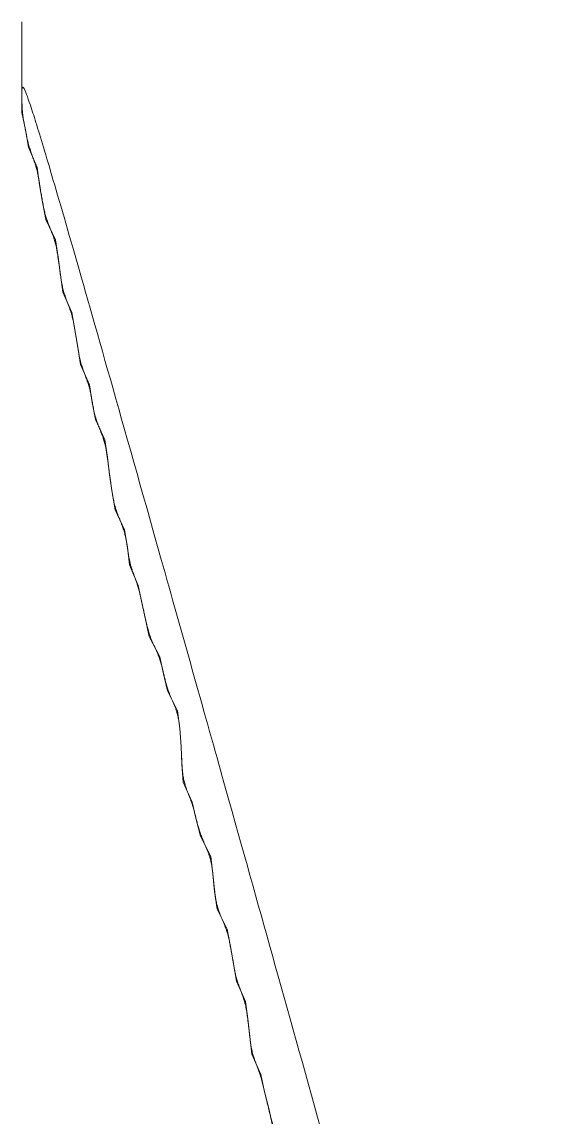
# Model space of a CAD drawing. Extents: x -2 to 147, y -16 to 271.
# Drawn here: x 33.199 to 33.847, y 56.737 to 58.069 of the extents above; entities that cross this region are included whole.
import ezdxf

# ---------------------------------------------------------------- set-up
doc = ezdxf.new("R2010")
doc.units = 0
doc.layers.add('Splines', color=1, linetype='CONTINUOUS', lineweight=15, true_color=0xff0000)
doc.layers.add('SubpixelContours', color=1, linetype='CONTINUOUS', lineweight=15, true_color=0xffffff)

msp = doc.modelspace()

# ---------------------------------------------------------------- linework, layer by layer
at = {"layer": 'Splines'}
msp.add_open_spline([(33.85773069973615, 55.667239917038074), (33.84486586695851, 55.69281062038665), (33.837336458120795, 55.71194370590172), (33.82885631616044, 55.72935649342361), (33.81773199263464, 55.73496025833027), (33.81037854215352, 55.75293140109667), (33.80002950993145, 55.75868506609648), (33.794567614729516, 55.7778377925177), (33.788867884203974, 55.79735647498338), (33.774886701766576, 55.82230423721452), (33.77054099850143, 55.84285438370168), (33.76731161998415, 55.864113496347436), (33.76514693540156, 55.88578042026396), (33.75684105839348, 55.9108951697543), (33.75465570007682, 55.93254059097636), (33.75082679726477, 55.95347751483124), (33.73699032411431, 55.978468144572126), (33.73073234539162, 55.998030329157444), (33.724639820731475, 56.0173126753132), (33.71587245548765, 56.02297884162275), (33.7105448506115, 56.04258321057863), (33.704917479016444, 56.06205876041225), (33.696005403344714, 56.067638996530945), (33.69030567565847, 56.08707157880282), (33.68452323392106, 56.10656877570906), (33.67132760947267, 56.13194605378512), (33.66717835024973, 56.152259319207495), (33.66292571397676, 56.172572674728215), (33.64938898193526, 56.19775661703863), (33.64261416250565, 56.21706106113787), (33.636004616165586, 56.23703229765154), (33.62421494718816, 56.26215011192098), (33.623590498107234, 56.284052247220586), (33.62403077920012, 56.30616856503089), (33.62272408707924, 56.327856164575984), (33.60960091598097, 56.35269547506989), (33.602329863952484, 56.37210791443123), (33.594862475052324, 56.39111175565082), (33.58093293472314, 56.416123891886784), (33.577424460273875, 56.437124996644926), (33.57468089263478, 56.458512668012716), (33.56493804687138, 56.48367162751201), (33.56200842472377, 56.50493037344866), (33.558210501021506, 56.52588869677552), (33.55370966914957, 56.54658947742543), (33.54217846741952, 56.57147034172352), (33.53822549282419, 56.5923427372867), (33.53439654759085, 56.613322589705234), (33.52317549474423, 56.63807407670214), (33.51985305627518, 56.659225581218436), (33.51711983067554, 56.68052715315256), (33.514500313296296, 56.70185013413462), (33.50349631163603, 56.726773523457354), (33.498850738914854, 56.747495918370184), (33.493719347843104, 56.76796057561924), (33.489104773326126, 56.78874747931583), (33.47835920234344, 56.81369213385205), (33.47579135745135, 56.83505807699586), (33.473378558675044, 56.8565099347804), (33.47052126697307, 56.877833103223075), (33.45957933452699, 56.90247671817093), (33.45603979645833, 56.923606864204096), (33.45233488064955, 56.944608070310224), (33.44815445511687, 56.96550212914432), (33.43607541123285, 56.989996148631185), (33.43307339847007, 57.011254884363275), (33.43104306847936, 57.032770915392575), (33.428413198387666, 57.05407233939927), (33.416024025750886, 57.07854510627318), (33.410747883204635, 57.099052872758925), (33.40582316781748, 57.119818491180766), (33.394705503070504, 57.144354646633936), (33.39334708018988, 57.16602065428696), (33.392391788808006, 57.1878584106711), (33.390898957925096, 57.20961058948504), (33.38808299308813, 57.23095518279472), (33.37577650275015, 57.25547087027315), (33.37107921879172, 57.276171718962566), (33.36641298412903, 57.29667890922185), (33.353641239915426, 57.32149619920382), (33.34917140891533, 57.34204623469919), (33.34448447904173, 57.362639490202525), (33.34025233944446, 57.383555047223666), (33.32975481876816, 57.40858542229174), (33.32706289853716, 57.42990836024714), (33.32365771673418, 57.45105982143392), (33.312116199925356, 57.4755532659401), (33.30845258430436, 57.49666192358348), (33.30536784333792, 57.51792065822164), (33.30269657970043, 57.539308103976964), (33.29951880641011, 57.56052388758751), (33.28811166357599, 57.585060219405314), (33.28432400354426, 57.60610442966439), (33.280825782330545, 57.6272129198424), (33.27009054130128, 57.65194226383278), (33.26664399723046, 57.67309372901541), (33.26312508886325, 57.69424525596248), (33.25947179906229, 57.71535387200951), (33.248581522623745, 57.73991122538678), (33.2455070976421, 57.761212942874955), (33.242701436193165, 57.78257895882615), (33.239451290824015, 57.8037732570615), (33.2280234587747, 57.82830956128601), (33.22390499555307, 57.84928948937328), (33.22030338541815, 57.870398036026934), (33.21723929508187, 57.89167821091789), (33.20681417462326, 57.91636419911705), (33.20309883900039, 57.93751586576252), (33.19875294302314, 57.95849598129893), (33.1987486265728, 57.98052639610011), (33.198744308739194, 58.0025568078052), (33.19873998952216, 58.0245872164143)], degree=3, knots=[0, 0.0086956517770886, 0.0173913035541773, 0.0260869553312659, 0.0347826071083546, 0.0434782588854432, 0.0521739106625319, 0.0608695624396205, 0.0695652142167091, 0.0782608659937978, 0.0869565177708864, 0.0956521695479751, 0.1043478213250637, 0.1130434731021523, 0.121739124879241, 0.1304347766563296, 0.1391304284334183, 0.1478260802105069, 0.1565217319875956, 0.1652173837646842, 0.1739130355417728, 0.1826086873188615, 0.1913043390959501, 0.1999999908730388, 0.2086956426501274, 0.2173912944272161, 0.2260869462043047, 0.2347825979813933, 0.243478249758482, 0.2521739015355706, 0.2608695533126593, 0.2695652050897479, 0.2782608568668365, 0.2869565086439252, 0.2956521604210138, 0.3043478121981025, 0.3130434639751911, 0.3217391157522798, 0.3304347675293684, 0.339130419306457, 0.3478260710835457, 0.3565217228606343, 0.365217374637723, 0.3739130264148116, 0.3826086781919003, 0.3913043299689889, 0.3999999817460775, 0.4086956335231662, 0.4173912853002548, 0.4260869370773435, 0.4347825888544321, 0.4434782406315207, 0.4521738924086094, 0.460869544185698, 0.4695651959627867, 0.4782608477398753, 0.486956499516964, 0.4956521512940526, 0.5043478030711412, 0.5130434548482299, 0.5217391066253185, 0.5304347584024072, 0.5391304101794958, 0.5478260619565845, 0.5565217137336731, 0.5652173655107617, 0.5739130172878504, 0.582608669064939, 0.5913043208420277, 0.5999999726191163, 0.608695624396205, 0.6173912761732936, 0.6260869279503822, 0.6347825797274709, 0.6434782315045595, 0.6521738832816482, 0.6608695350587368, 0.6695651868358254, 0.6782608386129141, 0.6869564903900027, 0.6956521421670914, 0.70434779394418, 0.7130434457212687, 0.7217390974983573, 0.7304347492754459, 0.7391304010525346, 0.7478260528296232, 0.7565217046067119, 0.7652173563838005, 0.7739130081608891, 0.7826086599379778, 0.7913043117150664, 0.7999999634921551, 0.8086956152692437, 0.8173912670463324, 0.826086918823421, 0.8347825706005096, 0.8434782223775983, 0.8521738741546869, 0.8608695259317756, 0.8695651777088642, 0.8782608294859529, 0.8869564812630415, 0.8956521330401301, 0.9043477848172188, 0.9130434365943074, 0.9217390883713961, 0.9304347401484847, 0.9391303919255733, 0.947826043702662, 0.9565216954797506, 0.9652173472568393, 0.9739129990339279, 0.9826086508110166, 0.9913043025881052, 1], dxfattribs=at)
at = {"layer": 'SubpixelContours'}
for p, q in [((33.198744308739194, 58.0025568078052), (33.19873998952216, 58.0245872164143)), ((33.1987486265728, 57.98052639610011), (33.198744308739194, 58.0025568078052)), ((33.19875294302314, 57.95849598129893), (33.1987486265728, 57.98052639610011)), ((33.20309883900039, 57.93751586576252), (33.19875294302314, 57.95849598129893)), ((33.20681417462326, 57.91636419911705), (33.20309883900039, 57.93751586576252)), ((33.21723929508187, 57.89167821091789), (33.20681417462326, 57.91636419911705)), ((33.22030338541815, 57.870398036026934), (33.21723929508187, 57.89167821091789)), ((33.22390499555307, 57.84928948937328), (33.22030338541815, 57.870398036026934)), ((33.2280234587747, 57.82830956128601), (33.22390499555307, 57.84928948937328)), ((33.239451290824015, 57.8037732570615), (33.2280234587747, 57.82830956128601)), ((33.242701436193165, 57.78257895882615), (33.239451290824015, 57.8037732570615)), ((33.2455070976421, 57.761212942874955), (33.242701436193165, 57.78257895882615)), ((33.248581522623745, 57.73991122538678), (33.2455070976421, 57.761212942874955)), ((33.25947179906229, 57.71535387200951), (33.248581522623745, 57.73991122538678)), ((33.26312508886325, 57.69424525596248), (33.25947179906229, 57.71535387200951)), ((33.26664399723046, 57.67309372901541), (33.26312508886325, 57.69424525596248)), ((33.27009054130128, 57.65194226383278), (33.26664399723046, 57.67309372901541)), ((33.280825782330545, 57.6272129198424), (33.27009054130128, 57.65194226383278)), ((33.28432400354426, 57.60610442966439), (33.280825782330545, 57.6272129198424)), ((33.28811166357599, 57.585060219405314), (33.28432400354426, 57.60610442966439)), ((33.29951880641011, 57.56052388758751), (33.28811166357599, 57.585060219405314)), ((33.30269657970043, 57.539308103976964), (33.29951880641011, 57.56052388758751)), ((33.30536784333792, 57.51792065822164), (33.30269657970043, 57.539308103976964)), ((33.30845258430436, 57.49666192358348), (33.30536784333792, 57.51792065822164)), ((33.312116199925356, 57.4755532659401), (33.30845258430436, 57.49666192358348)), ((33.32365771673418, 57.45105982143392), (33.312116199925356, 57.4755532659401)), ((33.32706289853716, 57.42990836024714), (33.32365771673418, 57.45105982143392)), ((33.32975481876816, 57.40858542229174), (33.32706289853716, 57.42990836024714)), ((33.34025233944446, 57.383555047223666), (33.32975481876816, 57.40858542229174)), ((33.34448447904173, 57.362639490202525), (33.34025233944446, 57.383555047223666)), ((33.34917140891533, 57.34204623469919), (33.34448447904173, 57.362639490202525)), ((33.353641239915426, 57.32149619920382), (33.34917140891533, 57.34204623469919)), ((33.36641298412903, 57.29667890922185), (33.353641239915426, 57.32149619920382)), ((33.37107921879172, 57.276171718962566), (33.36641298412903, 57.29667890922185)), ((33.37577650275015, 57.25547087027315), (33.37107921879172, 57.276171718962566)), ((33.38808299308813, 57.23095518279472), (33.37577650275015, 57.25547087027315)), ((33.390898957925096, 57.20961058948504), (33.38808299308813, 57.23095518279472)), ((33.392391788808006, 57.1878584106711), (33.390898957925096, 57.20961058948504)), ((33.39334708018988, 57.16602065428696), (33.392391788808006, 57.1878584106711)), ((33.394705503070504, 57.144354646633936), (33.39334708018988, 57.16602065428696)), ((33.40582316781748, 57.119818491180766), (33.394705503070504, 57.144354646633936)), ((33.410747883204635, 57.099052872758925), (33.40582316781748, 57.119818491180766)), ((33.416024025750886, 57.07854510627318), (33.410747883204635, 57.099052872758925)), ((33.428413198387666, 57.05407233939927), (33.416024025750886, 57.07854510627318)), ((33.43104306847936, 57.032770915392575), (33.428413198387666, 57.05407233939927)), ((33.43307339847007, 57.011254884363275), (33.43104306847936, 57.032770915392575)), ((33.43607541123285, 56.989996148631185), (33.43307339847007, 57.011254884363275)), ((33.44815445511687, 56.96550212914432), (33.43607541123285, 56.989996148631185)), ((33.45233488064955, 56.944608070310224), (33.44815445511687, 56.96550212914432)), ((33.45603979645833, 56.923606864204096), (33.45233488064955, 56.944608070310224)), ((33.45957933452699, 56.90247671817093), (33.45603979645833, 56.923606864204096)), ((33.47052126697307, 56.877833103223075), (33.45957933452699, 56.90247671817093)), ((33.473378558675044, 56.8565099347804), (33.47052126697307, 56.877833103223075)), ((33.47579135745135, 56.83505807699586), (33.473378558675044, 56.8565099347804)), ((33.47835920234344, 56.81369213385205), (33.47579135745135, 56.83505807699586)), ((33.489104773326126, 56.78874747931583), (33.47835920234344, 56.81369213385205)), ((33.493719347843104, 56.76796057561924), (33.489104773326126, 56.78874747931583)), ((33.498850738914854, 56.747495918370184), (33.493719347843104, 56.76796057561924)), ((33.50349631163603, 56.726773523457354), (33.498850738914854, 56.747495918370184))]:
    msp.add_line(p, q, dxfattribs=at)

doc.saveas('drawing.dxf')
